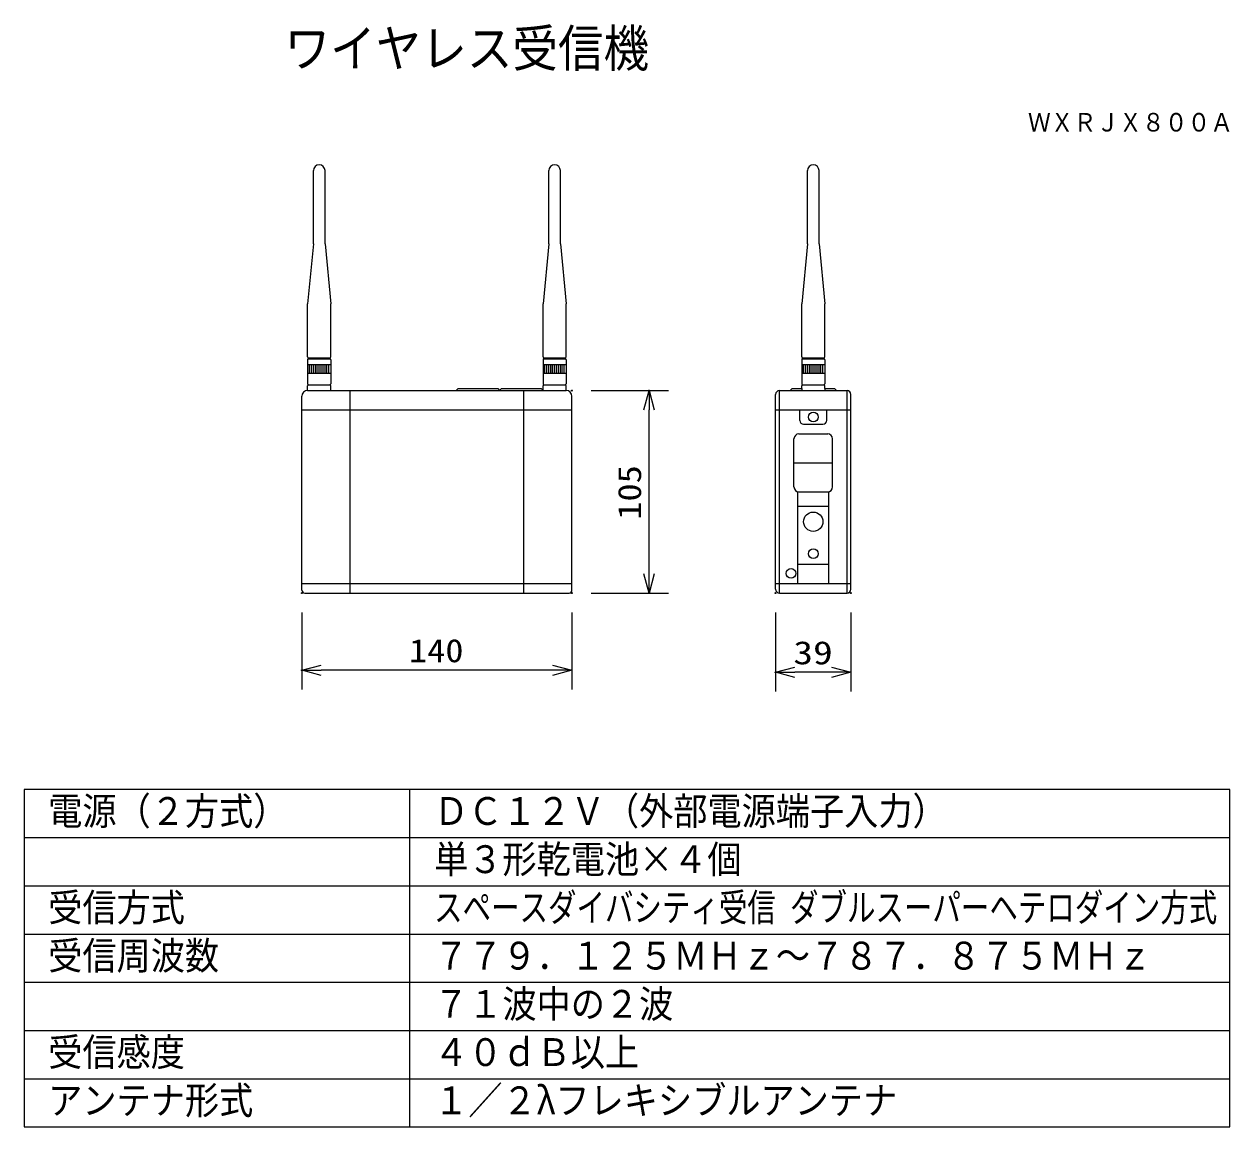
# Model space of a CAD drawing. Units: millimetres, scale not verified. Extents: x -62 to 62, y -57 to 58.
import ezdxf
from ezdxf.enums import TextEntityAlignment as Align

# ---------------------------------------------------------------- set-up
doc = ezdxf.new("R2010")
doc.units = ezdxf.units.MM
doc.header["$LTSCALE"] = 0.191077
doc.header["$PDMODE"] = 32
doc.header["$PDSIZE"] = 0.0955
for name, color, linetype in [('0-0_MOJI1', 2, 'Continuous'), ('0-1_TOUROKU', 1, 'Continuous'), ('0-2_GAIKEI', 7, 'Continuous'), ('0-3_WAKU', 3, 'Continuous'), ('0-4_DEFPOINTS', 7, 'Continuous')]:
    doc.layers.add(name, color=color, linetype=linetype)
doc.styles.add('ＭＳ ゴシック', font='')
doc.styles.get('ＭＳ ゴシック').set_extended_font_data('MS Gothic')

# ---------------------------------------------------------------- blocks, each defined once
blk = doc.blocks.new('_OPEN30')
at = {"layer": '0-3_WAKU', "color": 7}
blk.add_line((0, 0), (-1, 0), dxfattribs=at)
blk.add_lwpolyline([(-1, 0.26795), (0, 0), (-1, -0.26795)], dxfattribs=at)

msp = doc.modelspace()

# ---------------------------------------------------------------- linework, layer by layer
at = {"layer": '0-2_GAIKEI'}
for p, q in [((-32.5068, 34.7996), (-32.5068, 42.3996)), ((-31.3068, 34.7996), (-31.3068, 42.3996)), ((-8.1068, 34.7996), (-8.1068, 42.3996)), ((-6.9068, 34.7996), (-6.9068, 42.3996)), ((18.7093, 34.7996), (18.7093, 42.3996)), ((19.9093, 34.7996), (19.9093, 42.3996)), ((-32.5068, 34.7996), (-33.1068, 28.5996)), ((-31.3068, 34.7996), (-30.7068, 28.5996)), ((-8.1068, 34.7996), (-8.7068, 28.5996)), ((-6.9068, 34.7996), (-6.3069, 28.5996)), ((18.7093, 34.7996), (18.1093, 28.5996)), ((19.9093, 34.7996), (20.5093, 28.5996)), ((-33.1068, 23.0996), (-33.1068, 28.5996)), ((-30.7068, 23.0996), (-30.7068, 28.5996)), ((-8.7068, 23.0996), (-8.7068, 28.5996)), ((-6.3069, 23.0996), (-6.3069, 28.5996)), ((18.1093, 23.0996), (18.1093, 28.5996)), ((20.5093, 23.0996), (20.5093, 28.5996)), ((-33.1068, 22.7996), (-33.1068, 20.2996)), ((-33.0068, 22.9996), (-33.0068, 22.8996)), ((-30.8068, 22.9996), (-30.8068, 22.8996)), ((-30.7068, 22.7996), (-30.7068, 20.2996)), ((-8.7068, 22.7996), (-8.7068, 20.2996)), ((-8.6068, 22.9996), (-8.6068, 22.8996)), ((-6.4069, 22.9996), (-6.4069, 22.8996)), ((-6.3069, 22.7996), (-6.3069, 20.2996)), ((18.1093, 22.7996), (18.1093, 20.2996)), ((18.2093, 22.9996), (18.2093, 22.8996)), ((20.4093, 22.9996), (20.4093, 22.8996)), ((20.5093, 22.7996), (20.5093, 20.2996)), ((-33.1068, 19.5996), (-33.1068, 20.0996)), ((-30.7068, 19.5996), (-30.7068, 20.0996)), ((-8.7068, 19.5996), (-8.7068, 20.0996)), ((-6.3069, 19.5996), (-6.3069, 20.0996)), ((18.1093, 19.7996), (18.1093, 20.0996)), ((20.5093, 19.7996), (20.5093, 20.0996)), ((-33.7068, -1.1004), (-33.7068, 18.9996)), ((-33.1068, 19.5996), (-30.7068, 19.5996)), ((-30.7068, 19.5996), (-17.7068, 19.5996)), ((-17.7068, 19.5996), (-6.3069, 19.5996)), ((-5.7069, -1.1004), (-5.7069, 18.9996)), ((15.4094, -1.0004), (15.4094, 19.1996)), ((15.8094, 19.5996), (16.9094, 19.5996)), ((16.9094, 19.5996), (17.1094, 19.7996)), ((16.9094, 19.5996), (21.7093, 19.5996)), ((17.1094, 19.7996), (18.1093, 19.7996)), ((18.1093, 19.7996), (18.1093, 19.5996)), ((20.5093, 19.7996), (20.5093, 19.5996)), ((21.7093, 19.5996), (22.8093, 19.5996)), ((23.2093, -1.0004), (23.2093, 19.1996)), ((-33.4068, -1.4004), (-6.0069, -1.4004)), ((15.8094, -1.4004), (22.8093, -1.4004))]:
    msp.add_line(p, q, dxfattribs=at)
at = {"layer": '0-2_GAIKEI', "color": 1}
for p, q in [((-33.0068, 22.9996), (-30.8068, 22.9996)), ((-33.0068, 22.8996), (-30.8068, 22.8996)), ((-8.6068, 22.9996), (-6.4069, 22.9996)), ((-8.6068, 22.8996), (-6.4069, 22.8996)), ((18.2093, 22.9996), (20.4093, 22.9996)), ((18.2093, 22.8996), (20.4093, 22.8996)), ((-33.1068, 22.2996), (-30.7068, 22.2996)), ((-33.1068, 21.3996), (-30.7068, 21.3996)), ((-32.9068, 21.3996), (-32.9068, 22.2996)), ((-32.7068, 21.3996), (-32.7068, 22.2996)), ((-32.5068, 21.3996), (-32.5068, 22.2996)), ((-32.3068, 21.3996), (-32.3068, 22.2996)), ((-32.1068, 21.3996), (-32.1068, 22.2996)), ((-31.9068, 21.3996), (-31.9068, 22.2996)), ((-31.7068, 21.3996), (-31.7068, 22.2996)), ((-31.5068, 21.3996), (-31.5068, 22.2996)), ((-31.3068, 21.3996), (-31.3068, 22.2996)), ((-31.1068, 21.3996), (-31.1068, 22.2996)), ((-30.9068, 21.3996), (-30.9068, 22.2996)), ((-8.7068, 22.2996), (-6.3069, 22.2996)), ((-8.7068, 21.3996), (-6.3069, 21.3996)), ((-8.5068, 21.3996), (-8.5068, 22.2996)), ((-8.3068, 21.3996), (-8.3068, 22.2996)), ((-8.1068, 21.3996), (-8.1068, 22.2996)), ((-7.9068, 21.3996), (-7.9068, 22.2996)), ((-7.7068, 21.3996), (-7.7068, 22.2996)), ((-7.5068, 21.3996), (-7.5068, 22.2996)), ((-7.3068, 21.3996), (-7.3068, 22.2996)), ((-7.1068, 21.3996), (-7.1068, 22.2996)), ((-6.9068, 21.3996), (-6.9068, 22.2996)), ((-6.7068, 21.3996), (-6.7068, 22.2996)), ((-6.5069, 21.3996), (-6.5069, 22.2996)), ((18.1093, 22.2996), (20.5093, 22.2996)), ((18.1093, 21.3996), (20.5093, 21.3996)), ((18.3093, 21.3996), (18.3093, 22.2996)), ((18.5093, 21.3996), (18.5093, 22.2996)), ((18.7093, 21.3996), (18.7093, 22.2996)), ((18.9093, 21.3996), (18.9093, 22.2996)), ((19.1093, 21.3996), (19.1093, 22.2996)), ((19.3093, 21.3996), (19.3093, 22.2996)), ((19.5093, 21.3996), (19.5093, 22.2996)), ((19.7093, 21.3996), (19.7093, 22.2996)), ((19.9093, 21.3996), (19.9093, 22.2996)), ((20.1093, 21.3996), (20.1093, 22.2996)), ((20.3093, 21.3996), (20.3093, 22.2996)), ((-33.0068, 20.1996), (-30.8068, 20.1996)), ((-8.6068, 20.1996), (-6.4069, 20.1996)), ((18.2093, 20.1996), (20.4093, 20.1996)), ((-28.7068, -1.4004), (-28.7068, 19.5996)), ((-17.7068, 19.5996), (-17.5068, 19.7996)), ((-17.5068, 19.7996), (-13.4068, 19.7996)), ((-10.7068, -1.4004), (-10.7068, 19.5996)), ((15.8094, -1.4004), (15.8094, 19.5996)), ((22.8093, -1.4004), (22.8093, 19.5996)), ((-33.7068, 17.5996), (-5.7069, 17.5996)), ((15.4094, 17.5996), (23.2093, 17.5996)), ((17.9094, 16.4996), (17.9094, 17.5996)), ((20.7093, 16.4996), (20.7093, 17.5996)), ((17.8094, 15.0996), (20.8093, 15.0996)), ((18.3093, 16.0996), (20.3093, 16.0996)), ((17.3094, 9.5996), (17.3094, 14.5996)), ((21.3093, 9.5996), (21.3093, 14.5996)), ((17.3094, 12.0996), (21.3093, 12.0996)), ((17.7094, -0.4004), (17.7094, 9.0996)), ((17.8094, 9.0996), (20.8093, 9.0996)), ((20.9093, -0.4004), (20.9093, 9.0996)), ((17.7094, 7.5996), (20.9093, 7.5996)), ((17.7094, 1.5996), (20.9093, 1.5996)), ((-33.7068, -0.4004), (-5.7069, -0.4004)), ((15.4094, -0.4004), (23.2093, -0.4004))]:
    msp.add_line(p, q, dxfattribs=at)
at = {"layer": '0-2_GAIKEI', "color": 3}
for p, q in [((15.4094, -3.4004), (15.4094, -11.6176)), ((23.2093, -3.4004), (23.2093, -11.6176)), ((21.2093, -9.6176), (17.4094, -9.6176))]:
    msp.add_line(p, q, dxfattribs=at)
at = {"layer": '0-2_GAIKEI', "color": 1}
msp.add_lwpolyline([(-13.4068, 19.7996), (-13.2068, 19.5996), (-13.0068, 19.7996), (-8.9068, 19.7996), (-8.7068, 19.5996)], dxfattribs=at)
at = {"layer": '0-2_GAIKEI'}
msp.add_lwpolyline([(20.5093, 19.7996), (21.5093, 19.7996), (21.7093, 19.5996)], dxfattribs=at)
at = {"layer": '0-2_GAIKEI', "color": 1}
for centre, radius in [((19.3093, 16.8496), 0.5), ((19.3093, 5.9999), 1), ((19.3093, 2.6846), 0.5), ((17.0035, 0.6371), 0.5)]:
    msp.add_circle(centre, radius, dxfattribs=at)
at = {"layer": '0-2_GAIKEI'}
for centre, radius, start, end in [((-31.9068, 42.3996), 0.6, 0, 180), ((-7.5068, 42.3996), 0.6, 0, 180), ((19.3093, 42.3996), 0.6, 0, 180), ((-33.0068, 23.0996), 0.1, 180, 270), ((-33.0068, 22.7996), 0.1, 90, 180), ((-30.8068, 23.0996), 0.1, 270, 0), ((-30.8068, 22.7996), 0.1, 0, 90), ((-8.6068, 23.0996), 0.1, 180, 270), ((-8.6068, 22.7996), 0.1, 90, 180), ((-6.4069, 23.0996), 0.1, 270, 0), ((-6.4069, 22.7996), 0.1, 0, 90), ((18.2093, 23.0996), 0.1, 180, 270), ((18.2093, 22.7996), 0.1, 90, 180), ((20.4093, 23.0996), 0.1, 270, 0), ((20.4093, 22.7996), 0.1, 0, 90), ((-33.0068, 20.2996), 0.1, 180, 270), ((-33.0068, 20.0996), 0.1, 90, 180), ((-30.8068, 20.2996), 0.1, 270, 0), ((-30.8068, 20.0996), 0.1, 0, 90), ((-8.6068, 20.2996), 0.1, 180, 270), ((-8.6068, 20.0996), 0.1, 90, 180), ((-6.4069, 20.2996), 0.1, 270, 0), ((-6.4069, 20.0996), 0.1, 0, 90), ((18.2093, 20.2996), 0.1, 180, 270), ((18.2093, 20.0996), 0.1, 90, 180), ((20.4093, 20.2996), 0.1, 270, 0), ((20.4093, 20.0996), 0.1, 0, 90), ((-33.1068, 18.9996), 0.6, 90, 180), ((-6.3069, 18.9996), 0.6, 0, 90), ((15.8094, 19.1996), 0.4, 90, 180), ((22.8093, 19.1996), 0.4, 0, 90), ((-33.4068, -1.1004), 0.3, 180, 270), ((-6.0069, -1.1004), 0.3, 270, 0), ((15.8094, -1.0004), 0.4, 180, 270), ((22.8093, -1.0004), 0.4, 270, 0)]:
    msp.add_arc(centre, radius, start, end, dxfattribs=at)
at = {"layer": '0-2_GAIKEI', "color": 1}
for centre, radius, start, end in [((18.3093, 16.4996), 0.4, 180, 270), ((20.3093, 16.4996), 0.4, 270, 0), ((17.8094, 14.5996), 0.5, 90, 180), ((20.8093, 14.5996), 0.5, 0, 90), ((17.8094, 9.5996), 0.5, 180, 270), ((20.8093, 9.5996), 0.5, 270, 0)]:
    msp.add_arc(centre, radius, start, end, dxfattribs=at)
at = {"layer": '0-3_WAKU'}
for p, q in [((-3.7069, 19.5996), (4.2931, 19.5996)), ((2.2931, 0.5996), (2.2931, 17.5996)), ((-3.7069, -1.4004), (4.2931, -1.4004)), ((-33.7068, -3.4004), (-33.7068, -11.4004)), ((-5.7069, -3.4004), (-5.7069, -11.4004)), ((-7.7068, -9.4004), (-31.7068, -9.4004))]:
    msp.add_line(p, q, dxfattribs=at)
at = {"layer": '0-3_WAKU', "color": 4}
for p, q in [((62.4999, -21.7499), (-62.4999, -21.7499)), ((-62.4999, -21.7499), (-62.4999, -56.7499)), ((-22.5, -56.7499), (-22.5, -21.7499)), ((62.4999, -56.7499), (62.4999, -21.7499)), ((-62.4999, -56.7499), (62.4999, -56.7499))]:
    msp.add_line(p, q, dxfattribs=at)
at = {"layer": '0-3_WAKU', "color": 1}
for p, q in [((-62.4999, -26.7499), (62.4999, -26.7499)), ((-62.4999, -31.7499), (62.4999, -31.7499)), ((-62.4999, -36.7499), (62.4999, -36.7499)), ((-62.4999, -41.7499), (62.4999, -41.7499)), ((-62.4999, -46.7499), (62.4999, -46.7499)), ((-62.4999, -51.7499), (62.4999, -51.7499))]:
    msp.add_line(p, q, dxfattribs=at)
at = {"layer": '0-3_WAKU', "color": 7}
for p in [(15.4094, -1.4004), (23.2093, -1.4004), (15.4094, -9.6176)]:
    msp.add_point(p, dxfattribs=at)
at = {"layer": '0-4_DEFPOINTS'}
for p in [(-5.7069, 19.5996), (2.2931, 19.5996), (-33.7068, -1.4004), (-5.7069, -1.4004), (-33.7068, -9.4004)]:
    msp.add_point(p, dxfattribs=at)

# ---------------------------------------------------------------- block references
at = {"layer": '0-2_GAIKEI', "xscale": 2, "yscale": 2, "rotation": 180}
msp.add_blockref('_OPEN30', (15.4094, -9.6176), dxfattribs=at)
at = {"layer": '0-2_GAIKEI', "xscale": 2, "yscale": 2}
msp.add_blockref('_OPEN30', (23.2093, -9.6176), dxfattribs=at)
at = {"layer": '0-3_WAKU', "xscale": 2, "yscale": 2}
for p, rotation in [((2.2931, 19.5996), 90), ((2.2931, -1.4004), 270), ((-33.7068, -9.4004), 180)]:
    msp.add_blockref('_OPEN30', p, dxfattribs=dict(at, rotation=rotation))
msp.add_blockref('_OPEN30', (-5.7069, -9.4004), dxfattribs=at)

# ---------------------------------------------------------------- texts
at = {"layer": '0-0_MOJI1', "style": 'ＭＳ ゴシック'}
for s, height, width, p in [('ワイヤレス受信機', 3.848, 0.9, (-35.5, 52.0097)), ('電源（２方式）', 2.886, 0.9, (-59.9999, -26.305)), ('ＤＣ１２Ｖ（外部電源端子入力）', 2.886, 0.9, (-20, -26.305)), ('単３形乾電池×４個', 2.886, 0.9, (-20, -31.305)), ('受信方式', 2.886, 0.9, (-59.9999, -36.305)), ('スペースダイバシティ受信 ダブルスーパーヘテロダイン方式', 2.886, 0.75, (-20, -36.305)), ('受信周波数', 2.886, 0.9, (-59.9999, -41.305)), ('７７９．１２５ＭＨｚ～７８７．８７５ＭＨｚ', 2.886, 0.9, (-20, -41.305)), ('７１波中の２波', 2.886, 0.9, (-20, -46.305)), ('受信感度', 2.886, 0.9, (-59.9999, -51.305)), ('４０ｄＢ以上', 2.886, 0.9, (-20, -51.305)), ('アンテナ形式', 2.886, 0.9, (-59.9999, -56.305)), ('１／２λフレキシブルアンテナ', 2.886, 0.9, (-20, -56.305))]:
    msp.add_text(s, height=height, dxfattribs=dict(at, width=width)).set_placement(p, align=Align.BOTTOM_LEFT)
at = {"layer": '0-1_TOUROKU', "style": 'ＭＳ ゴシック', "width": 0.9}
msp.add_text('ＷＸＲＪＸ８００Ａ', height=1.925, dxfattribs=at).set_placement((41.5666, 45.8799), align=Align.BOTTOM_LEFT)
at = {"layer": '0-2_GAIKEI', "color": 3, "style": 'ＭＳ ゴシック', "width": 1.25}
msp.add_text('39', height=2.405, dxfattribs=at).set_placement((17.2424, -9.508), align=Align.BOTTOM_LEFT)
at = {"layer": '0-3_WAKU', "style": 'ＭＳ ゴシック', "width": 1.15}
msp.add_text('105', height=2.405, rotation=90, dxfattribs=at).set_placement((2.1836, 6.2125), align=Align.BOTTOM_LEFT)
msp.add_text('140', height=2.405, dxfattribs=at).set_placement((-22.594, -9.2908), align=Align.BOTTOM_LEFT)

doc.saveas('drawing.dxf')
